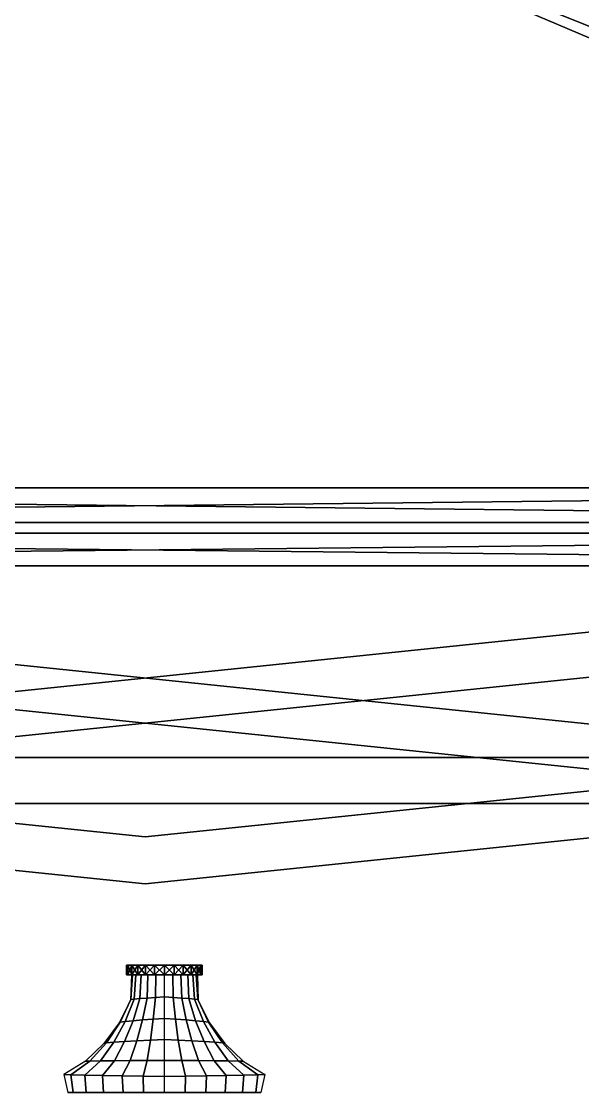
# Model space of a CAD drawing. Extents: x 0 to 90, y -45.4 to 0.
# Drawn here: x 42.38 to 54.28, y -45.42 to -22.71 of the extents above; entities that cross this region are included whole.
import ezdxf

# ---------------------------------------------------------------- set-up
doc = ezdxf.new("R2010")
doc.units = 0
doc.header["$MEASUREMENT"] = 0
doc.layers.add('CAB_BODY_WALL', color=32, linetype='Continuous')
doc.layers.add('HANDLES_AND_KNOBS', color=254, linetype='Continuous')

msp = doc.modelspace()

# ---------------------------------------------------------------- meshes
at = {"layer": 'CAB_BODY_WALL', "color": 32}
mesh = msp.add_polyface(dxfattribs=at)
corners = [(77.267, -34.256), (77.267, -34.256, 1.8), (61.482, -39.296), (61.482, -39.296, 1.8), (45, -41), (45, -41, 1.8), (28.518, -39.296), (28.518, -39.296, 1.8), (12.733, -34.256), (12.733, -34.256, 1.8), (10.794, -33.563), (10.794, -33.563, 1.8), (8.779, -33.141, 1.8), (8.779, -33.141), (6.725, -33), (6.725, -33, 1.8), (0, -33, 1.8), (0, -33), (0, 0, 1.8), (0, 0), (90, 0, 1.8), (90, 0), (90, -33, 1.8), (90, -33), (83.275, -33, 1.8), (83.275, -33), (81.221, -33.141), (81.221, -33.141, 1.8), (79.206, -33.563, 1.8), (79.206, -33.563)]
mesh.append_faces([[corners[k] for k in face] for face in [(14, 16, 17), (17, 18, 19), (19, 20, 21), (21, 22, 23)]], dxfattribs={"vtx0": -1, "color": 32})
mesh.append_faces([[corners[k] for k in face] for face in [(0, 1, 2), (8, 9, 10), (12, 10, 11), (23, 24, 25), (25, 24, 26), (28, 26, 27), (7, 3, 9), (9, 1, 11), (18, 28, 20), (2, 6, 0), (0, 8, 29), (21, 10, 19)]], dxfattribs={"vtx0": -1, "vtx1": -1, "color": 32})
mesh.append_faces([[corners[k] for k in face] for face in [(18, 11, 28), (21, 29, 10)]], dxfattribs={"vtx0": -1, "vtx1": -1, "vtx2": -1, "color": 32})
mesh.append_faces([[corners[k] for k in face] for face in [(2, 1, 3), (4, 3, 5), (6, 5, 7), (8, 7, 9), (10, 9, 11), (12, 13, 10), (12, 14, 13), (26, 24, 27), (28, 29, 26), (28, 0, 29), (11, 1, 28), (18, 12, 11), (18, 15, 12), (20, 27, 24), (29, 8, 10), (21, 26, 29), (21, 25, 26), (19, 13, 14)]], dxfattribs={"vtx0": -1, "vtx2": -1, "color": 32})
mesh.append_faces([[corners[k] for k in face] for face in [(16, 18, 17), (18, 20, 19), (20, 22, 21), (22, 24, 23), (22, 20, 24), (17, 19, 14)]], dxfattribs={"vtx1": -1, "color": 32})
mesh.append_faces([[corners[k] for k in face] for face in [(8, 6, 7), (6, 4, 5), (4, 2, 3), (12, 15, 14), (15, 16, 14), (28, 1, 0), (3, 1, 9), (28, 27, 20), (6, 8, 0), (10, 13, 19)]], dxfattribs={"vtx1": -1, "vtx2": -1, "color": 32})
mesh.append_faces([[corners[k] for k in face] for face in [(7, 5, 3), (18, 16, 15), (2, 4, 6), (21, 23, 25)]], dxfattribs={"vtx2": -1, "color": 32})
mesh = msp.add_polyface(dxfattribs=at)
corners = [(1.8, -1.8, 78.2), (1.8, -33, 78.2), (1.8, -1.8, 1.8), (1.8, -33, 1.8), (0, -33, 78.2), (0, -33, 1.8), (0, 0, 78.2), (0, 0, 1.8), (90, 0, 78.2), (90, 0, 1.8), (90, -33, 78.2), (90, -33, 1.8), (88.2, -33, 78.2), (88.2, -33, 1.8), (88.2, -1.8, 78.2), (88.2, -1.8, 1.8)]
mesh.append_faces([[corners[k] for k in face] for face in [(2, 1, 3), (3, 4, 5), (5, 6, 7), (7, 8, 9), (9, 10, 11), (11, 12, 13), (13, 14, 15), (15, 0, 2)]], dxfattribs={"vtx0": -1, "color": 32})
mesh.append_faces([[corners[k] for k in face] for face in [(4, 0, 6), (8, 14, 10), (2, 9, 15)]], dxfattribs={"vtx0": -1, "vtx1": -1, "color": 32})
mesh.append_faces([[corners[k] for k in face] for face in [(6, 0, 14), (15, 9, 11)]], dxfattribs={"vtx0": -1, "vtx2": -1, "color": 32})
mesh.append_faces([[corners[k] for k in face] for face in [(0, 1, 2), (1, 4, 3), (4, 6, 5), (6, 8, 7), (8, 10, 9), (10, 12, 11), (12, 14, 13), (14, 0, 15), (1, 0, 4), (3, 5, 2), (13, 15, 11)]], dxfattribs={"vtx1": -1, "color": 32})
mesh.append_faces([[corners[k] for k in face] for face in [(8, 6, 14), (5, 7, 2), (7, 9, 2)]], dxfattribs={"vtx1": -1, "vtx2": -1, "color": 32})
mesh.append_faces([[corners[k] for k in face] for face in [(14, 12, 10)]], dxfattribs={"vtx2": -1, "color": 32})
mesh = msp.add_polyface(dxfattribs=at)
corners = [(77.267, -34.256, 78.2), (77.267, -34.256, 80), (61.482, -39.296, 78.2), (61.482, -39.296, 80), (45, -41, 78.2), (45, -41, 80), (28.518, -39.296, 78.2), (28.518, -39.296, 80), (12.733, -34.256, 78.2), (12.733, -34.256, 80), (10.794, -33.563, 78.2), (10.794, -33.563, 80), (8.779, -33.141, 80), (8.779, -33.141, 78.2), (6.725, -33, 78.2), (6.725, -33, 80), (0, -33, 80), (0, -33, 78.2), (0, 0, 80), (0, 0, 78.2), (90, 0, 80), (90, 0, 78.2), (90, -33, 80), (90, -33, 78.2), (83.275, -33, 80), (83.275, -33, 78.2), (81.221, -33.141, 78.2), (81.221, -33.141, 80), (79.206, -33.563, 80), (79.206, -33.563, 78.2)]
mesh.append_faces([[corners[k] for k in face] for face in [(14, 16, 17), (17, 18, 19), (19, 20, 21), (21, 22, 23)]], dxfattribs={"vtx0": -1, "color": 32})
mesh.append_faces([[corners[k] for k in face] for face in [(0, 1, 2), (8, 9, 10), (12, 10, 11), (23, 24, 25), (25, 24, 26), (28, 26, 27), (7, 3, 9), (9, 1, 11), (18, 28, 20), (2, 6, 0), (0, 8, 29), (21, 10, 19)]], dxfattribs={"vtx0": -1, "vtx1": -1, "color": 32})
mesh.append_faces([[corners[k] for k in face] for face in [(18, 11, 28), (21, 29, 10)]], dxfattribs={"vtx0": -1, "vtx1": -1, "vtx2": -1, "color": 32})
mesh.append_faces([[corners[k] for k in face] for face in [(2, 1, 3), (4, 3, 5), (6, 5, 7), (8, 7, 9), (10, 9, 11), (12, 13, 10), (12, 14, 13), (26, 24, 27), (28, 29, 26), (28, 0, 29), (11, 1, 28), (18, 12, 11), (18, 15, 12), (20, 27, 24), (29, 8, 10), (21, 26, 29), (21, 25, 26), (19, 13, 14)]], dxfattribs={"vtx0": -1, "vtx2": -1, "color": 32})
mesh.append_faces([[corners[k] for k in face] for face in [(16, 18, 17), (18, 20, 19), (20, 22, 21), (22, 24, 23), (22, 20, 24), (17, 19, 14)]], dxfattribs={"vtx1": -1, "color": 32})
mesh.append_faces([[corners[k] for k in face] for face in [(8, 6, 7), (6, 4, 5), (4, 2, 3), (12, 15, 14), (15, 16, 14), (28, 1, 0), (3, 1, 9), (28, 27, 20), (6, 8, 0), (10, 13, 19)]], dxfattribs={"vtx1": -1, "vtx2": -1, "color": 32})
mesh.append_faces([[corners[k] for k in face] for face in [(7, 5, 3), (18, 16, 15), (2, 4, 6), (21, 23, 25)]], dxfattribs={"vtx2": -1, "color": 32})
mesh = msp.add_polyface(dxfattribs=at)
corners = [(1.8, -32, 40.9), (1.8, -1.8, 40.9), (1.8, -32, 39.1), (1.8, -1.8, 39.1), (88.2, -1.8, 40.9), (88.2, -1.8, 39.1), (88.2, -32, 40.9), (88.2, -32, 39.1), (83.275, -32, 40.9), (83.275, -32, 39.1), (81.084, -32.151, 39.1), (81.084, -32.151, 40.9), (78.935, -32.6, 40.9), (78.935, -32.6, 39.1), (76.867, -33.339, 39.1), (76.867, -33.339, 40.9), (61.278, -38.317, 39.1), (61.278, -38.317, 40.9), (45, -40, 39.1), (45, -40, 40.9), (28.722, -38.317, 39.1), (28.722, -38.317, 40.9), (13.133, -33.339, 39.1), (13.133, -33.339, 40.9), (11.065, -32.6, 39.1), (11.065, -32.6, 40.9), (8.916, -32.151, 40.9), (8.916, -32.151, 39.1), (6.725, -32, 39.1), (6.725, -32, 40.9)]
mesh.append_faces([[corners[k] for k in face] for face in [(2, 1, 3), (3, 4, 5), (5, 6, 7), (28, 0, 2)]], dxfattribs={"vtx0": -1, "color": 32})
mesh.append_faces([[corners[k] for k in face] for face in [(7, 8, 9), (9, 8, 10), (12, 10, 11), (14, 15, 16), (22, 23, 24), (26, 24, 25), (25, 1, 26), (15, 23, 17), (1, 12, 4), (8, 4, 11), (28, 3, 27), (27, 3, 24), (13, 5, 10), (22, 14, 20)]], dxfattribs={"vtx0": -1, "vtx1": -1, "color": 32})
mesh.append_faces([[corners[k] for k in face] for face in [(25, 12, 1), (13, 24, 5)]], dxfattribs={"vtx0": -1, "vtx1": -1, "vtx2": -1, "color": 32})
mesh.append_faces([[corners[k] for k in face] for face in [(10, 8, 11), (12, 13, 10), (12, 14, 13), (16, 15, 17), (18, 17, 19), (20, 19, 21), (22, 21, 23), (24, 23, 25), (26, 27, 24), (26, 28, 27), (1, 29, 26), (25, 15, 12), (17, 23, 21), (4, 12, 11), (24, 3, 5), (13, 22, 24), (20, 14, 16), (5, 9, 10)]], dxfattribs={"vtx0": -1, "vtx2": -1, "color": 32})
mesh.append_faces([[corners[k] for k in face] for face in [(0, 1, 2), (1, 4, 3), (4, 6, 5), (6, 8, 7), (0, 29, 1), (19, 17, 21), (2, 3, 28), (18, 20, 16), (7, 9, 5)]], dxfattribs={"vtx1": -1, "color": 32})
mesh.append_faces([[corners[k] for k in face] for face in [(12, 15, 14), (22, 20, 21), (20, 18, 19), (18, 16, 17), (26, 29, 28), (29, 0, 28), (25, 23, 15), (13, 14, 22)]], dxfattribs={"vtx1": -1, "vtx2": -1, "color": 32})
mesh.append_faces([[corners[k] for k in face] for face in [(8, 6, 4)]], dxfattribs={"vtx2": -1, "color": 32})
at = {"layer": 'HANDLES_AND_KNOBS'}
mesh = msp.add_polyface(dxfattribs=at)
corners = [(45.409, -44.299, 3.399), (45.409, -43.85, 3.547), (45.172, -43.866, 3.559), (45.112, -44.313, 3.42), (45.409, -43.395, 3.668), (45.219, -43.406, 3.676), (45.409, -42.923, 3.668), (45.228, -42.923, 3.692), (44.947, -43.882, 3.624), (44.826, -44.327, 3.497), (45.041, -43.418, 3.733), (45.059, -42.923, 3.762), (44.744, -43.899, 3.74), (44.563, -44.341, 3.63), (44.886, -43.429, 3.837), (44.914, -42.923, 3.873), (44.767, -43.44, 3.982), (44.579, -43.915, 3.906), (44.803, -42.923, 4.018), (44.697, -43.451, 4.163), (44.47, -43.931, 4.119), (44.733, -42.923, 4.187), (44.693, -43.463, 4.368), (44.449, -43.947, 4.368), (44.709, -42.923, 4.368), (45.409, -44.299, 5.337), (45.409, -43.85, 5.189), (45.172, -43.866, 5.177), (45.112, -44.313, 5.317), (45.409, -43.395, 5.068), (45.219, -43.406, 5.06), (45.409, -42.923, 5.068), (45.228, -42.923, 5.044), (44.947, -43.882, 5.112), (44.826, -44.327, 5.24), (45.041, -43.418, 5.003), (45.059, -42.923, 4.974), (44.744, -43.899, 4.996), (44.563, -44.341, 5.106), (44.886, -43.429, 4.899), (44.914, -42.923, 4.863), (44.767, -43.44, 4.754), (44.579, -43.915, 4.831), (44.803, -42.923, 4.718), (44.697, -43.451, 4.573), (44.47, -43.931, 4.617), (44.733, -42.923, 4.549), (44.693, -43.463, 4.368), (44.449, -43.947, 4.368), (44.709, -42.923, 4.368), (45.975, -42.923, 4.934), (45.009, -42.923, 5.061), (44.843, -42.923, 4.934), (44.716, -42.923, 4.768), (46.102, -42.923, 4.768), (46.182, -42.923, 4.575), (44.636, -42.923, 4.575), (46.209, -42.923, 4.368), (44.609, -42.923, 4.368), (46.182, -42.923, 4.161), (44.636, -42.923, 4.161)]
mesh.append_faces([[corners[k] for k in face] for face in [(0, 1, 2, 3), (1, 4, 5, 2), (4, 6, 7, 5), (3, 2, 8, 9), (2, 5, 10, 8), (5, 7, 11, 10), (9, 8, 12, 13), (8, 10, 14, 12), (10, 11, 15, 14), (12, 14, 16, 17), (14, 15, 18, 16), (17, 16, 19, 20), (16, 18, 21, 19), (20, 19, 22, 23), (19, 21, 24, 22), (25, 26, 27, 28), (26, 29, 30, 27), (29, 31, 32, 30), (28, 27, 33, 34), (27, 30, 35, 33), (30, 32, 36, 35), (34, 33, 37, 38), (33, 35, 39, 37), (35, 36, 40, 39), (37, 39, 41, 42), (39, 40, 43, 41), (42, 41, 44, 45), (41, 43, 46, 44), (45, 44, 47, 48), (44, 46, 49, 47)]])
mesh.append_faces([[corners[k] for k in face] for face in [(50, 51, 52), (55, 53, 56), (57, 56, 58), (59, 58, 60)]], dxfattribs={"vtx0": -1, "vtx2": -1})
mesh.append_faces([[corners[k] for k in face] for face in [(52, 53, 54)]], dxfattribs={"vtx1": -1, "vtx2": -1})
mesh = msp.add_polyface(dxfattribs=at)
corners = [(45.409, -44.299, 42.188), (45.409, -43.85, 42.336), (45.172, -43.866, 42.348), (45.112, -44.313, 42.209), (45.409, -43.395, 42.457), (45.219, -43.406, 42.465), (45.409, -42.923, 42.457), (45.228, -42.923, 42.481), (44.947, -43.882, 42.413), (44.826, -44.327, 42.285), (45.041, -43.418, 42.522), (45.059, -42.923, 42.551), (44.744, -43.899, 42.529), (44.563, -44.341, 42.419), (44.886, -43.429, 42.626), (44.914, -42.923, 42.662), (44.767, -43.44, 42.771), (44.579, -43.915, 42.694), (44.803, -42.923, 42.807), (44.697, -43.451, 42.952), (44.47, -43.931, 42.908), (44.733, -42.923, 42.976), (44.693, -43.463, 43.157), (44.449, -43.947, 43.157), (44.709, -42.923, 43.157), (45.409, -44.299, 44.126), (45.409, -43.85, 43.978), (45.172, -43.866, 43.966), (45.112, -44.313, 44.105), (45.409, -43.395, 43.857), (45.219, -43.406, 43.849), (45.409, -42.923, 43.857), (45.228, -42.923, 43.833), (44.947, -43.882, 43.901), (44.826, -44.327, 44.028), (45.041, -43.418, 43.792), (45.059, -42.923, 43.763), (44.744, -43.899, 43.785), (44.563, -44.341, 43.895), (44.886, -43.429, 43.688), (44.914, -42.923, 43.652), (44.767, -43.44, 43.543), (44.579, -43.915, 43.62), (44.803, -42.923, 43.507), (44.697, -43.451, 43.362), (44.47, -43.931, 43.406), (44.733, -42.923, 43.338), (44.693, -43.463, 43.157), (44.449, -43.947, 43.157), (44.709, -42.923, 43.157), (45.975, -42.923, 43.723), (45.009, -42.923, 43.85), (44.843, -42.923, 43.723), (44.716, -42.923, 43.557), (46.102, -42.923, 43.557), (46.182, -42.923, 43.364), (44.636, -42.923, 43.364), (46.209, -42.923, 43.157), (44.609, -42.923, 43.157), (46.182, -42.923, 42.95), (44.636, -42.923, 42.95)]
mesh.append_faces([[corners[k] for k in face] for face in [(0, 1, 2, 3), (1, 4, 5, 2), (4, 6, 7, 5), (3, 2, 8, 9), (2, 5, 10, 8), (5, 7, 11, 10), (9, 8, 12, 13), (8, 10, 14, 12), (10, 11, 15, 14), (12, 14, 16, 17), (14, 15, 18, 16), (17, 16, 19, 20), (16, 18, 21, 19), (20, 19, 22, 23), (19, 21, 24, 22), (25, 26, 27, 28), (26, 29, 30, 27), (29, 31, 32, 30), (28, 27, 33, 34), (27, 30, 35, 33), (30, 32, 36, 35), (34, 33, 37, 38), (33, 35, 39, 37), (35, 36, 40, 39), (37, 39, 41, 42), (39, 40, 43, 41), (42, 41, 44, 45), (41, 43, 46, 44), (45, 44, 47, 48), (44, 46, 49, 47)]])
mesh.append_faces([[corners[k] for k in face] for face in [(50, 51, 52), (55, 53, 56), (57, 56, 58), (59, 58, 60)]], dxfattribs={"vtx0": -1, "vtx2": -1})
mesh.append_faces([[corners[k] for k in face] for face in [(52, 53, 54)]], dxfattribs={"vtx1": -1, "vtx2": -1})
mesh = msp.add_polyface(dxfattribs=at)
corners = [(45.202, -42.723, 3.595), (45.409, -42.923, 3.568), (45.202, -42.923, 3.595), (45.009, -42.723, 3.675), (45.009, -42.923, 3.675), (44.843, -42.723, 3.802), (44.843, -42.923, 3.802), (44.716, -42.723, 3.968), (44.716, -42.923, 3.968), (44.636, -42.723, 4.161), (44.636, -42.923, 4.161), (44.609, -42.723, 4.368), (44.609, -42.923, 4.368), (44.636, -42.723, 4.575), (44.636, -42.923, 4.575), (44.716, -42.723, 4.768), (44.716, -42.923, 4.768), (44.843, -42.723, 4.934), (44.843, -42.923, 4.934), (45.009, -42.723, 5.061), (45.009, -42.923, 5.061), (45.202, -42.723, 5.141), (45.202, -42.923, 5.141), (45.409, -42.723, 5.168), (46.102, -42.923, 3.968), (45.975, -42.923, 3.802), (45.809, -42.923, 3.675), (45.616, -42.923, 3.595), (45.975, -42.723, 3.802), (46.102, -42.723, 3.968), (46.182, -42.723, 4.161), (46.209, -42.723, 4.368), (46.182, -42.723, 4.575), (46.102, -42.723, 4.768), (45.975, -42.723, 4.934), (45.809, -42.723, 5.061), (45.616, -42.723, 5.141)]
mesh.append_faces([[corners[k] for k in face] for face in [(0, 1, 2), (3, 2, 4), (5, 4, 6), (7, 6, 8), (9, 8, 10), (11, 10, 12), (13, 12, 14), (15, 14, 16), (17, 16, 18), (19, 18, 20), (21, 20, 22)]], dxfattribs={"vtx0": -1})
mesh.append_faces([[corners[k] for k in face] for face in [(24, 10, 8), (25, 8, 6), (26, 6, 4), (27, 4, 2), (28, 3, 5), (30, 7, 9), (31, 9, 11), (32, 11, 13), (33, 13, 15), (34, 15, 17), (35, 17, 19), (36, 19, 21)]], dxfattribs={"vtx0": -1, "vtx2": -1})
mesh.append_faces([[corners[k] for k in face] for face in [(5, 7, 29)]], dxfattribs={"vtx1": -1, "vtx2": -1})
mesh.append_faces([[corners[k] for k in face] for face in [(23, 21, 22), (21, 19, 20), (19, 17, 18), (17, 15, 16), (15, 13, 14), (13, 11, 12), (11, 9, 10), (9, 7, 8), (7, 5, 6), (5, 3, 4), (3, 0, 2)]], dxfattribs={"vtx2": -1})
mesh = msp.add_polyface(dxfattribs=at)
corners = [(45.409, -43.85, 5.189), (45.409, -43.395, 5.068), (45.599, -43.406, 5.06), (45.646, -43.866, 5.177), (45.409, -42.923, 5.068), (45.59, -42.923, 5.044), (45.777, -43.418, 5.003), (45.871, -43.882, 5.112), (45.759, -42.923, 4.974), (45.931, -43.429, 4.899), (46.073, -43.899, 4.996), (45.904, -42.923, 4.863), (46.015, -42.923, 4.718), (46.051, -43.44, 4.754), (46.085, -42.923, 4.549), (46.121, -43.451, 4.573), (46.109, -42.923, 4.368), (46.125, -43.463, 4.368), (45.409, -43.85, 3.547), (45.409, -43.395, 3.668), (45.599, -43.406, 3.676), (45.646, -43.866, 3.559), (45.409, -42.923, 3.668), (45.59, -42.923, 3.692), (45.777, -43.418, 3.733), (45.871, -43.882, 3.624), (45.759, -42.923, 3.762), (45.931, -43.429, 3.837), (46.073, -43.899, 3.74), (45.904, -42.923, 3.873), (46.051, -43.44, 3.982), (46.239, -43.915, 3.906), (46.015, -42.923, 4.018), (46.085, -42.923, 4.187), (46.121, -43.451, 4.163), (46.109, -42.923, 4.368), (46.125, -43.463, 4.368), (46.182, -42.923, 4.161), (46.182, -42.723, 4.161), (46.209, -42.923, 4.368), (46.102, -42.923, 3.968), (46.102, -42.723, 3.968), (45.975, -42.723, 3.802), (45.975, -42.923, 3.802), (45.616, -42.923, 5.141), (45.202, -42.923, 5.141), (45.809, -42.923, 5.061), (45.409, -42.923, 5.168), (45.009, -42.923, 5.061), (45.975, -42.923, 4.934), (44.843, -42.923, 4.934), (46.102, -42.923, 4.768), (44.716, -42.923, 4.768), (46.182, -42.923, 4.575), (45.409, -42.923, 3.568), (45.616, -42.923, 3.595), (45.202, -42.923, 3.595), (45.809, -42.923, 3.675), (45.009, -42.923, 3.675), (44.843, -42.923, 3.802), (44.716, -42.923, 3.968), (44.636, -42.923, 4.161), (44.609, -42.923, 4.368), (44.636, -42.923, 4.575)]
mesh.append_faces([[corners[k] for k in face] for face in [(0, 1, 2, 3), (1, 4, 5, 2), (3, 2, 6, 7), (2, 5, 8, 6), (7, 6, 9, 10), (6, 8, 11, 9), (9, 11, 12, 13), (13, 12, 14, 15), (15, 14, 16, 17), (18, 19, 20, 21), (19, 22, 23, 20), (21, 20, 24, 25), (20, 23, 26, 24), (25, 24, 27, 28), (24, 26, 29, 27), (28, 27, 30, 31), (27, 29, 32, 30), (30, 32, 33, 34), (34, 33, 35, 36)]])
mesh.append_faces([[corners[k] for k in face] for face in [(42, 40, 43)]], dxfattribs={"vtx0": -1})
mesh.append_faces([[corners[k] for k in face] for face in [(44, 45, 46), (46, 48, 49), (49, 50, 51), (51, 52, 53)]], dxfattribs={"vtx0": -1, "vtx1": -1})
mesh.append_faces([[corners[k] for k in face] for face in [(46, 45, 48), (63, 39, 53)]], dxfattribs={"vtx0": -1, "vtx2": -1})
mesh.append_faces([[corners[k] for k in face] for face in [(37, 38, 39), (54, 55, 56)]], dxfattribs={"vtx1": -1})
mesh.append_faces([[corners[k] for k in face] for face in [(55, 57, 58), (57, 43, 59), (43, 40, 60), (40, 37, 61), (37, 39, 62)]], dxfattribs={"vtx1": -1, "vtx2": -1})
mesh.append_faces([[corners[k] for k in face] for face in [(37, 40, 41), (44, 47, 45)]], dxfattribs={"vtx2": -1})
mesh = msp.add_polyface(dxfattribs=at)
corners = [(46.182, -42.923, 4.161), (46.102, -42.723, 3.968), (46.182, -42.723, 4.161), (46.102, -42.923, 3.968), (45.975, -42.723, 3.802), (45.809, -42.723, 3.675), (45.975, -42.923, 3.802), (45.809, -42.923, 3.675), (45.616, -42.723, 3.595), (45.616, -42.923, 3.595), (45.409, -42.723, 3.568), (45.409, -42.923, 3.568), (45.409, -42.723, 5.168), (45.202, -42.923, 5.141), (45.409, -42.923, 5.168), (45.616, -42.723, 5.141), (45.616, -42.923, 5.141), (45.809, -42.723, 5.061), (45.809, -42.923, 5.061), (45.975, -42.723, 4.934), (45.975, -42.923, 4.934), (46.102, -42.723, 4.768), (46.102, -42.923, 4.768), (46.182, -42.723, 4.575), (46.182, -42.923, 4.575), (46.209, -42.723, 4.368), (46.209, -42.923, 4.368), (45.202, -42.723, 3.595), (45.009, -42.723, 3.675), (44.843, -42.723, 3.802), (44.716, -42.723, 3.968), (45.202, -42.723, 5.141), (45.009, -42.723, 5.061), (44.843, -42.723, 4.934), (44.716, -42.723, 4.768), (44.636, -42.723, 4.575), (44.609, -42.723, 4.368), (44.636, -42.723, 4.161)]
mesh.append_faces([[corners[k] for k in face] for face in [(0, 1, 2), (5, 6, 7), (8, 7, 9), (10, 9, 11), (12, 13, 14), (15, 14, 16), (17, 16, 18), (19, 18, 20), (21, 20, 22), (23, 22, 24), (25, 24, 26)]], dxfattribs={"vtx0": -1})
mesh.append_faces([[corners[k] for k in face] for face in [(8, 27, 5), (5, 28, 4), (4, 29, 1), (1, 30, 2), (2, 37, 25)]], dxfattribs={"vtx0": -1, "vtx1": -1})
mesh.append_faces([[corners[k] for k in face] for face in [(5, 27, 28)]], dxfattribs={"vtx0": -1, "vtx2": -1})
mesh.append_faces([[corners[k] for k in face] for face in [(1, 3, 4), (12, 15, 31)]], dxfattribs={"vtx1": -1})
mesh.append_faces([[corners[k] for k in face] for face in [(15, 17, 32), (17, 19, 33), (19, 21, 34), (21, 23, 35), (23, 25, 36)]], dxfattribs={"vtx1": -1, "vtx2": -1})
mesh.append_faces([[corners[k] for k in face] for face in [(2, 25, 26), (25, 23, 24), (23, 21, 22), (21, 19, 20), (19, 17, 18), (17, 15, 16), (15, 12, 14), (27, 10, 11), (10, 8, 9), (8, 5, 7), (5, 4, 6), (8, 10, 27)]], dxfattribs={"vtx2": -1})
mesh = msp.add_polyface(dxfattribs=at)
corners = [(45.202, -42.723, 42.384), (45.409, -42.923, 42.357), (45.202, -42.923, 42.384), (45.009, -42.723, 42.464), (45.009, -42.923, 42.464), (44.843, -42.723, 42.591), (44.843, -42.923, 42.591), (44.716, -42.723, 42.757), (44.716, -42.923, 42.757), (44.636, -42.723, 42.95), (44.636, -42.923, 42.95), (44.609, -42.723, 43.157), (44.609, -42.923, 43.157), (44.636, -42.723, 43.364), (44.636, -42.923, 43.364), (44.716, -42.723, 43.557), (44.716, -42.923, 43.557), (44.843, -42.723, 43.723), (44.843, -42.923, 43.723), (45.009, -42.723, 43.85), (45.009, -42.923, 43.85), (45.202, -42.723, 43.93), (45.202, -42.923, 43.93), (45.409, -42.723, 43.957), (46.102, -42.923, 42.757), (45.975, -42.923, 42.591), (45.809, -42.923, 42.464), (45.616, -42.923, 42.384), (45.975, -42.723, 42.591), (46.102, -42.723, 42.757), (46.182, -42.723, 42.95), (46.209, -42.723, 43.157), (46.182, -42.723, 43.364), (46.102, -42.723, 43.557), (45.975, -42.723, 43.723), (45.809, -42.723, 43.85), (45.616, -42.723, 43.93)]
mesh.append_faces([[corners[k] for k in face] for face in [(0, 1, 2), (3, 2, 4), (5, 4, 6), (7, 6, 8), (9, 8, 10), (11, 10, 12), (13, 12, 14), (15, 14, 16), (17, 16, 18), (19, 18, 20), (21, 20, 22)]], dxfattribs={"vtx0": -1})
mesh.append_faces([[corners[k] for k in face] for face in [(24, 10, 8), (25, 8, 6), (26, 6, 4), (27, 4, 2), (28, 3, 5), (30, 7, 9), (31, 9, 11), (32, 11, 13), (33, 13, 15), (34, 15, 17), (35, 17, 19), (36, 19, 21)]], dxfattribs={"vtx0": -1, "vtx2": -1})
mesh.append_faces([[corners[k] for k in face] for face in [(5, 7, 29)]], dxfattribs={"vtx1": -1, "vtx2": -1})
mesh.append_faces([[corners[k] for k in face] for face in [(23, 21, 22), (21, 19, 20), (19, 17, 18), (17, 15, 16), (15, 13, 14), (13, 11, 12), (11, 9, 10), (9, 7, 8), (7, 5, 6), (5, 3, 4), (3, 0, 2)]], dxfattribs={"vtx2": -1})
mesh = msp.add_polyface(dxfattribs=at)
corners = [(45.409, -43.85, 43.978), (45.409, -43.395, 43.857), (45.599, -43.406, 43.849), (45.646, -43.866, 43.966), (45.409, -42.923, 43.857), (45.59, -42.923, 43.833), (45.777, -43.418, 43.792), (45.871, -43.882, 43.901), (45.759, -42.923, 43.763), (45.931, -43.429, 43.688), (46.073, -43.899, 43.785), (45.904, -42.923, 43.652), (46.015, -42.923, 43.507), (46.051, -43.44, 43.543), (46.085, -42.923, 43.338), (46.121, -43.451, 43.362), (46.109, -42.923, 43.157), (46.125, -43.463, 43.157), (45.409, -43.85, 42.336), (45.409, -43.395, 42.457), (45.599, -43.406, 42.465), (45.646, -43.866, 42.348), (45.409, -42.923, 42.457), (45.59, -42.923, 42.481), (45.777, -43.418, 42.522), (45.871, -43.882, 42.413), (45.759, -42.923, 42.551), (45.931, -43.429, 42.626), (46.073, -43.899, 42.529), (45.904, -42.923, 42.662), (46.051, -43.44, 42.771), (46.239, -43.915, 42.694), (46.015, -42.923, 42.807), (46.085, -42.923, 42.976), (46.121, -43.451, 42.952), (46.109, -42.923, 43.157), (46.125, -43.463, 43.157), (46.182, -42.923, 42.95), (46.182, -42.723, 42.95), (46.209, -42.923, 43.157), (46.102, -42.923, 42.757), (46.102, -42.723, 42.757), (45.975, -42.723, 42.591), (45.975, -42.923, 42.591), (45.616, -42.923, 43.93), (45.202, -42.923, 43.93), (45.809, -42.923, 43.85), (45.409, -42.923, 43.957), (45.009, -42.923, 43.85), (45.975, -42.923, 43.723), (44.843, -42.923, 43.723), (46.102, -42.923, 43.557), (44.716, -42.923, 43.557), (46.182, -42.923, 43.364), (45.409, -42.923, 42.357), (45.616, -42.923, 42.384), (45.202, -42.923, 42.384), (45.809, -42.923, 42.464), (45.009, -42.923, 42.464), (44.843, -42.923, 42.591), (44.716, -42.923, 42.757), (44.636, -42.923, 42.95), (44.609, -42.923, 43.157), (44.636, -42.923, 43.364)]
mesh.append_faces([[corners[k] for k in face] for face in [(0, 1, 2, 3), (1, 4, 5, 2), (3, 2, 6, 7), (2, 5, 8, 6), (7, 6, 9, 10), (6, 8, 11, 9), (9, 11, 12, 13), (13, 12, 14, 15), (15, 14, 16, 17), (18, 19, 20, 21), (19, 22, 23, 20), (21, 20, 24, 25), (20, 23, 26, 24), (25, 24, 27, 28), (24, 26, 29, 27), (28, 27, 30, 31), (27, 29, 32, 30), (30, 32, 33, 34), (34, 33, 35, 36)]])
mesh.append_faces([[corners[k] for k in face] for face in [(42, 40, 43)]], dxfattribs={"vtx0": -1})
mesh.append_faces([[corners[k] for k in face] for face in [(44, 45, 46), (46, 48, 49), (49, 50, 51), (51, 52, 53)]], dxfattribs={"vtx0": -1, "vtx1": -1})
mesh.append_faces([[corners[k] for k in face] for face in [(46, 45, 48), (63, 39, 53)]], dxfattribs={"vtx0": -1, "vtx2": -1})
mesh.append_faces([[corners[k] for k in face] for face in [(37, 38, 39), (54, 55, 56)]], dxfattribs={"vtx1": -1})
mesh.append_faces([[corners[k] for k in face] for face in [(55, 57, 58), (57, 43, 59), (43, 40, 60), (40, 37, 61), (37, 39, 62)]], dxfattribs={"vtx1": -1, "vtx2": -1})
mesh.append_faces([[corners[k] for k in face] for face in [(37, 40, 41), (44, 47, 45)]], dxfattribs={"vtx2": -1})
mesh = msp.add_polyface(dxfattribs=at)
corners = [(46.182, -42.923, 42.95), (46.102, -42.723, 42.757), (46.182, -42.723, 42.95), (46.102, -42.923, 42.757), (45.975, -42.723, 42.591), (45.809, -42.723, 42.464), (45.975, -42.923, 42.591), (45.809, -42.923, 42.464), (45.616, -42.723, 42.384), (45.616, -42.923, 42.384), (45.409, -42.723, 42.357), (45.409, -42.923, 42.357), (45.409, -42.723, 43.957), (45.202, -42.923, 43.93), (45.409, -42.923, 43.957), (45.616, -42.723, 43.93), (45.616, -42.923, 43.93), (45.809, -42.723, 43.85), (45.809, -42.923, 43.85), (45.975, -42.723, 43.723), (45.975, -42.923, 43.723), (46.102, -42.723, 43.557), (46.102, -42.923, 43.557), (46.182, -42.723, 43.364), (46.182, -42.923, 43.364), (46.209, -42.723, 43.157), (46.209, -42.923, 43.157), (45.202, -42.723, 42.384), (45.009, -42.723, 42.464), (44.843, -42.723, 42.591), (44.716, -42.723, 42.757), (45.202, -42.723, 43.93), (45.009, -42.723, 43.85), (44.843, -42.723, 43.723), (44.716, -42.723, 43.557), (44.636, -42.723, 43.364), (44.609, -42.723, 43.157), (44.636, -42.723, 42.95)]
mesh.append_faces([[corners[k] for k in face] for face in [(0, 1, 2), (5, 6, 7), (8, 7, 9), (10, 9, 11), (12, 13, 14), (15, 14, 16), (17, 16, 18), (19, 18, 20), (21, 20, 22), (23, 22, 24), (25, 24, 26)]], dxfattribs={"vtx0": -1})
mesh.append_faces([[corners[k] for k in face] for face in [(8, 27, 5), (5, 28, 4), (4, 29, 1), (1, 30, 2), (2, 37, 25)]], dxfattribs={"vtx0": -1, "vtx1": -1})
mesh.append_faces([[corners[k] for k in face] for face in [(5, 27, 28)]], dxfattribs={"vtx0": -1, "vtx2": -1})
mesh.append_faces([[corners[k] for k in face] for face in [(1, 3, 4), (12, 15, 31)]], dxfattribs={"vtx1": -1})
mesh.append_faces([[corners[k] for k in face] for face in [(15, 17, 32), (17, 19, 33), (19, 21, 34), (21, 23, 35), (23, 25, 36)]], dxfattribs={"vtx1": -1, "vtx2": -1})
mesh.append_faces([[corners[k] for k in face] for face in [(2, 25, 26), (25, 23, 24), (23, 21, 22), (21, 19, 20), (19, 17, 18), (17, 15, 16), (15, 12, 14), (27, 10, 11), (10, 8, 9), (8, 5, 7), (5, 4, 6), (8, 10, 27)]], dxfattribs={"vtx2": -1})
mesh = msp.add_polyface(dxfattribs=at)
corners = [(45.409, -45.423, 5.668), (45.409, -45.081, 5.809), (45.859, -45.074, 5.742), (45.852, -45.423, 5.641), (45.409, -44.74, 5.504), (45.777, -44.743, 5.472), (45.409, -44.299, 5.337), (45.705, -44.313, 5.317), (45.409, -43.85, 5.189), (45.646, -43.866, 5.177), (46.3, -45.067, 5.612), (46.286, -45.423, 5.547), (46.134, -44.746, 5.38), (45.991, -44.327, 5.24), (45.871, -43.882, 5.112), (46.073, -43.899, 4.996), (46.254, -44.341, 5.106), (45.931, -43.429, 4.899), (46.051, -43.44, 4.754), (46.239, -43.915, 4.831), (43.359, -45.423, 4.368), (46.193, -45.423, 3.167), (46.434, -45.423, 3.242), (46.657, -45.423, 3.337), (46.858, -45.423, 3.449), (47.035, -45.423, 3.577), (47.184, -45.423, 3.718), (47.303, -45.423, 3.871), (47.389, -45.423, 4.032), (47.441, -45.423, 4.198), (47.459, -45.423, 4.368), (47.441, -45.423, 4.538), (47.389, -45.423, 4.705), (47.303, -45.423, 4.866), (47.184, -45.423, 5.018), (47.035, -45.423, 5.16), (46.858, -45.423, 5.287), (46.657, -45.423, 5.399), (46.434, -45.423, 5.494), (45.409, -45.423, 3.068), (45.409, -45.081, 2.927), (45.859, -45.074, 2.994), (45.852, -45.423, 3.095), (45.409, -44.74, 3.232), (45.777, -44.743, 3.264), (45.409, -44.299, 3.399), (45.705, -44.313, 3.42), (45.409, -43.85, 3.547), (45.646, -43.866, 3.559), (46.3, -45.067, 3.125), (46.286, -45.423, 3.19), (46.134, -44.746, 3.356), (45.991, -44.327, 3.497), (45.871, -43.882, 3.624), (46.073, -43.899, 3.74), (46.254, -44.341, 3.63)]
mesh.append_faces([[corners[k] for k in face] for face in [(0, 1, 2, 3), (1, 4, 5, 2), (4, 6, 7, 5), (6, 8, 9, 7), (3, 2, 10, 11), (2, 5, 12, 10), (5, 7, 13, 12), (7, 9, 14, 13), (13, 14, 15, 16), (15, 17, 18, 19), (39, 40, 41, 42), (40, 43, 44, 41), (43, 45, 46, 44), (45, 47, 48, 46), (42, 41, 49, 50), (41, 44, 51, 49), (44, 46, 52, 51), (46, 48, 53, 52), (52, 53, 54, 55)]])
mesh.append_faces([[corners[k] for k in face] for face in [(20, 21, 22), (20, 22, 23), (20, 23, 24), (20, 24, 25), (20, 25, 26), (20, 26, 27), (20, 27, 28), (20, 28, 29), (20, 29, 30), (20, 31, 32), (20, 32, 33), (20, 33, 34), (20, 34, 35), (20, 35, 36), (20, 36, 37), (20, 37, 38)]], dxfattribs={"vtx0": -1, "vtx2": -1})
mesh = msp.add_polyface(dxfattribs=at)
corners = [(45.409, -45.423, 44.457), (45.409, -45.081, 44.598), (45.859, -45.074, 44.531), (45.852, -45.423, 44.43), (45.409, -44.74, 44.293), (45.777, -44.743, 44.261), (45.409, -44.299, 44.126), (45.705, -44.313, 44.105), (45.409, -43.85, 43.978), (45.646, -43.866, 43.966), (46.3, -45.067, 44.401), (46.286, -45.423, 44.335), (46.134, -44.746, 44.169), (45.991, -44.327, 44.028), (45.871, -43.882, 43.901), (46.073, -43.899, 43.785), (46.254, -44.341, 43.895), (45.931, -43.429, 43.688), (46.051, -43.44, 43.543), (46.239, -43.915, 43.62), (43.359, -45.423, 43.157), (46.193, -45.423, 41.956), (46.434, -45.423, 42.031), (46.657, -45.423, 42.126), (46.858, -45.423, 42.238), (47.035, -45.423, 42.366), (47.184, -45.423, 42.507), (47.303, -45.423, 42.659), (47.389, -45.423, 42.821), (47.441, -45.423, 42.987), (47.459, -45.423, 43.157), (47.441, -45.423, 43.327), (47.389, -45.423, 43.493), (47.303, -45.423, 43.654), (47.184, -45.423, 43.807), (47.035, -45.423, 43.948), (46.858, -45.423, 44.076), (46.657, -45.423, 44.188), (46.434, -45.423, 44.283), (45.409, -45.423, 41.857), (45.409, -45.081, 41.716), (45.859, -45.074, 41.783), (45.852, -45.423, 41.884), (45.409, -44.74, 42.021), (45.777, -44.743, 42.053), (45.409, -44.299, 42.188), (45.705, -44.313, 42.209), (45.409, -43.85, 42.336), (45.646, -43.866, 42.348), (46.3, -45.067, 41.913), (46.286, -45.423, 41.979), (46.134, -44.746, 42.145), (45.991, -44.327, 42.285), (45.871, -43.882, 42.413), (46.073, -43.899, 42.529), (46.254, -44.341, 42.419)]
mesh.append_faces([[corners[k] for k in face] for face in [(0, 1, 2, 3), (1, 4, 5, 2), (4, 6, 7, 5), (6, 8, 9, 7), (3, 2, 10, 11), (2, 5, 12, 10), (5, 7, 13, 12), (7, 9, 14, 13), (13, 14, 15, 16), (15, 17, 18, 19), (39, 40, 41, 42), (40, 43, 44, 41), (43, 45, 46, 44), (45, 47, 48, 46), (42, 41, 49, 50), (41, 44, 51, 49), (44, 46, 52, 51), (46, 48, 53, 52), (52, 53, 54, 55)]])
mesh.append_faces([[corners[k] for k in face] for face in [(20, 21, 22), (20, 22, 23), (20, 23, 24), (20, 24, 25), (20, 25, 26), (20, 26, 27), (20, 27, 28), (20, 28, 29), (20, 29, 30), (20, 31, 32), (20, 32, 33), (20, 33, 34), (20, 34, 35), (20, 35, 36), (20, 36, 37), (20, 37, 38)]], dxfattribs={"vtx0": -1, "vtx2": -1})
mesh = msp.add_polyface(dxfattribs=at)
corners = [(46.286, -45.423, 5.547), (46.3, -45.067, 5.612), (46.719, -45.061, 5.415), (46.697, -45.423, 5.381), (46.134, -44.746, 5.38), (46.469, -44.75, 5.226), (45.991, -44.327, 5.24), (46.254, -44.341, 5.106), (47.096, -45.054, 5.146), (47.066, -45.423, 5.135), (46.764, -44.753, 5.008), (46.479, -44.355, 4.916), (46.073, -43.899, 4.996), (46.239, -43.915, 4.831), (47.393, -45.047, 4.793), (47.347, -45.423, 4.793), (46.987, -44.756, 4.718), (46.639, -44.369, 4.666), (46.347, -43.931, 4.617), (46.051, -43.44, 4.754), (46.121, -43.451, 4.573), (47.542, -45.041, 4.368), (47.459, -45.423, 4.368), (47.082, -44.759, 4.368), (46.691, -44.383, 4.368), (46.369, -43.947, 4.368), (46.125, -43.463, 4.368), (43.359, -45.423, 4.368), (47.459, -45.423, 4.368), (47.441, -45.423, 4.538), (46.286, -45.423, 3.19), (46.3, -45.067, 3.125), (46.719, -45.061, 3.321), (46.697, -45.423, 3.355), (46.134, -44.746, 3.356), (46.469, -44.75, 3.51), (45.991, -44.327, 3.497), (46.254, -44.341, 3.63), (47.096, -45.054, 3.591), (47.066, -45.423, 3.601), (46.764, -44.753, 3.728), (46.479, -44.355, 3.82), (46.073, -43.899, 3.74), (46.239, -43.915, 3.906), (47.393, -45.047, 3.943), (47.347, -45.423, 3.943), (46.987, -44.756, 4.018), (46.639, -44.369, 4.07), (46.347, -43.931, 4.119), (46.051, -43.44, 3.982), (46.121, -43.451, 4.163), (47.542, -45.041, 4.368), (47.459, -45.423, 4.368), (47.082, -44.759, 4.368), (46.691, -44.383, 4.368), (46.369, -43.947, 4.368), (46.125, -43.463, 4.368)]
mesh.append_faces([[corners[k] for k in face] for face in [(0, 1, 2, 3), (1, 4, 5, 2), (4, 6, 7, 5), (3, 2, 8, 9), (2, 5, 10, 8), (5, 7, 11, 10), (7, 12, 13, 11), (9, 8, 14, 15), (8, 10, 16, 14), (10, 11, 17, 16), (11, 13, 18, 17), (13, 19, 20, 18), (15, 14, 21, 22), (14, 16, 23, 21), (16, 17, 24, 23), (17, 18, 25, 24), (18, 20, 26, 25), (30, 31, 32, 33), (31, 34, 35, 32), (34, 36, 37, 35), (33, 32, 38, 39), (32, 35, 40, 38), (35, 37, 41, 40), (37, 42, 43, 41), (39, 38, 44, 45), (38, 40, 46, 44), (40, 41, 47, 46), (41, 43, 48, 47), (43, 49, 50, 48), (45, 44, 51, 52), (44, 46, 53, 51), (46, 47, 54, 53), (47, 48, 55, 54), (48, 50, 56, 55)]])
mesh.append_faces([[corners[k] for k in face] for face in [(27, 28, 29)]], dxfattribs={"vtx0": -1, "vtx2": -1})
mesh = msp.add_polyface(dxfattribs=at)
corners = [(46.286, -45.423, 44.335), (46.3, -45.067, 44.401), (46.719, -45.061, 44.204), (46.697, -45.423, 44.17), (46.134, -44.746, 44.169), (46.469, -44.75, 44.015), (45.991, -44.327, 44.028), (46.254, -44.341, 43.895), (47.096, -45.054, 43.935), (47.066, -45.423, 43.924), (46.764, -44.753, 43.797), (46.479, -44.355, 43.705), (46.073, -43.899, 43.785), (46.239, -43.915, 43.62), (47.393, -45.047, 43.582), (47.347, -45.423, 43.582), (46.987, -44.756, 43.507), (46.639, -44.369, 43.455), (46.347, -43.931, 43.406), (46.051, -43.44, 43.543), (46.121, -43.451, 43.362), (47.542, -45.041, 43.157), (47.459, -45.423, 43.157), (47.082, -44.759, 43.157), (46.691, -44.383, 43.157), (46.369, -43.947, 43.157), (46.125, -43.463, 43.157), (43.359, -45.423, 43.157), (47.459, -45.423, 43.157), (47.441, -45.423, 43.327), (46.286, -45.423, 41.979), (46.3, -45.067, 41.913), (46.719, -45.061, 42.11), (46.697, -45.423, 42.144), (46.134, -44.746, 42.145), (46.469, -44.75, 42.299), (45.991, -44.327, 42.285), (46.254, -44.341, 42.419), (47.096, -45.054, 42.379), (47.066, -45.423, 42.39), (46.764, -44.753, 42.517), (46.479, -44.355, 42.609), (46.073, -43.899, 42.529), (46.239, -43.915, 42.694), (47.393, -45.047, 42.732), (47.347, -45.423, 42.732), (46.987, -44.756, 42.807), (46.639, -44.369, 42.859), (46.347, -43.931, 42.908), (46.051, -43.44, 42.771), (46.121, -43.451, 42.952), (47.542, -45.041, 43.157), (47.459, -45.423, 43.157), (47.082, -44.759, 43.157), (46.691, -44.383, 43.157), (46.369, -43.947, 43.157), (46.125, -43.463, 43.157)]
mesh.append_faces([[corners[k] for k in face] for face in [(0, 1, 2, 3), (1, 4, 5, 2), (4, 6, 7, 5), (3, 2, 8, 9), (2, 5, 10, 8), (5, 7, 11, 10), (7, 12, 13, 11), (9, 8, 14, 15), (8, 10, 16, 14), (10, 11, 17, 16), (11, 13, 18, 17), (13, 19, 20, 18), (15, 14, 21, 22), (14, 16, 23, 21), (16, 17, 24, 23), (17, 18, 25, 24), (18, 20, 26, 25), (30, 31, 32, 33), (31, 34, 35, 32), (34, 36, 37, 35), (33, 32, 38, 39), (32, 35, 40, 38), (35, 37, 41, 40), (37, 42, 43, 41), (39, 38, 44, 45), (38, 40, 46, 44), (40, 41, 47, 46), (41, 43, 48, 47), (43, 49, 50, 48), (45, 44, 51, 52), (44, 46, 53, 51), (46, 47, 54, 53), (47, 48, 55, 54), (48, 50, 56, 55)]])
mesh.append_faces([[corners[k] for k in face] for face in [(27, 28, 29)]], dxfattribs={"vtx0": -1, "vtx2": -1})
mesh = msp.add_polyface(dxfattribs=at)
corners = [(43.359, -45.423, 4.368), (43.376, -45.423, 4.198), (43.429, -45.423, 4.032), (43.515, -45.423, 3.871), (43.633, -45.423, 3.718), (43.782, -45.423, 3.577), (43.959, -45.423, 3.449), (44.161, -45.423, 3.337), (44.384, -45.423, 3.242), (44.624, -45.423, 3.167), (44.878, -45.423, 3.112), (44.878, -45.423, 5.624), (44.624, -45.423, 5.569), (44.384, -45.423, 5.494), (44.161, -45.423, 5.399), (43.959, -45.423, 5.287), (43.782, -45.423, 5.16), (43.633, -45.423, 5.018), (43.515, -45.423, 4.866), (43.429, -45.423, 4.705), (43.376, -45.423, 4.538), (44.12, -45.423, 3.355), (44.099, -45.061, 3.321), (43.722, -45.054, 3.591), (43.752, -45.423, 3.601), (44.348, -44.75, 3.51), (44.053, -44.753, 3.728), (43.425, -45.047, 3.943), (43.471, -45.423, 3.943), (43.831, -44.756, 4.018), (44.339, -44.355, 3.82), (44.179, -44.369, 4.07), (43.276, -45.041, 4.368), (43.359, -45.423, 4.368), (43.736, -44.759, 4.368), (44.126, -44.383, 4.368), (44.47, -43.931, 4.119), (44.449, -43.947, 4.368), (44.12, -45.423, 5.381), (44.099, -45.061, 5.415), (43.722, -45.054, 5.146), (43.752, -45.423, 5.135), (44.348, -44.75, 5.226), (44.053, -44.753, 5.008), (43.425, -45.047, 4.793), (43.471, -45.423, 4.793), (43.831, -44.756, 4.718), (44.339, -44.355, 4.916), (44.179, -44.369, 4.666), (43.276, -45.041, 4.368), (43.359, -45.423, 4.368), (43.736, -44.759, 4.368), (44.126, -44.383, 4.368), (44.47, -43.931, 4.617), (44.449, -43.947, 4.368)]
mesh.append_faces([[corners[k] for k in face] for face in [(21, 22, 23, 24), (22, 25, 26, 23), (24, 23, 27, 28), (23, 26, 29, 27), (26, 30, 31, 29), (28, 27, 32, 33), (27, 29, 34, 32), (29, 31, 35, 34), (31, 36, 37, 35), (38, 39, 40, 41), (39, 42, 43, 40), (41, 40, 44, 45), (40, 43, 46, 44), (43, 47, 48, 46), (45, 44, 49, 50), (44, 46, 51, 49), (46, 48, 52, 51), (48, 53, 54, 52)]])
mesh.append_faces([[corners[k] for k in face] for face in [(0, 19, 20)]], dxfattribs={"vtx0": -1})
mesh.append_faces([[corners[k] for k in face] for face in [(0, 3, 4), (0, 4, 5), (0, 5, 6), (0, 6, 7), (0, 7, 8), (0, 8, 9), (0, 9, 10), (0, 11, 12), (0, 12, 13), (0, 13, 14), (0, 14, 15), (0, 15, 16), (0, 16, 17), (0, 17, 18), (0, 18, 19)]], dxfattribs={"vtx0": -1, "vtx2": -1})
mesh.append_faces([[corners[k] for k in face] for face in [(0, 1, 2, 3)]], dxfattribs={"vtx3": -1})
mesh = msp.add_polyface(dxfattribs=at)
corners = [(43.359, -45.423, 43.157), (43.376, -45.423, 42.987), (43.429, -45.423, 42.821), (43.515, -45.423, 42.659), (43.633, -45.423, 42.507), (43.782, -45.423, 42.366), (43.959, -45.423, 42.238), (44.161, -45.423, 42.126), (44.384, -45.423, 42.031), (44.624, -45.423, 41.956), (44.878, -45.423, 41.901), (44.878, -45.423, 44.413), (44.624, -45.423, 44.358), (44.384, -45.423, 44.283), (44.161, -45.423, 44.188), (43.959, -45.423, 44.076), (43.782, -45.423, 43.948), (43.633, -45.423, 43.807), (43.515, -45.423, 43.654), (43.429, -45.423, 43.493), (43.376, -45.423, 43.327), (44.12, -45.423, 42.144), (44.099, -45.061, 42.11), (43.722, -45.054, 42.379), (43.752, -45.423, 42.39), (44.348, -44.75, 42.299), (44.053, -44.753, 42.517), (43.425, -45.047, 42.732), (43.471, -45.423, 42.732), (43.831, -44.756, 42.807), (44.339, -44.355, 42.609), (44.179, -44.369, 42.859), (43.276, -45.041, 43.157), (43.359, -45.423, 43.157), (43.736, -44.759, 43.157), (44.126, -44.383, 43.157), (44.47, -43.931, 42.908), (44.449, -43.947, 43.157), (44.12, -45.423, 44.17), (44.099, -45.061, 44.204), (43.722, -45.054, 43.935), (43.752, -45.423, 43.924), (44.348, -44.75, 44.015), (44.053, -44.753, 43.797), (43.425, -45.047, 43.582), (43.471, -45.423, 43.582), (43.831, -44.756, 43.507), (44.339, -44.355, 43.705), (44.179, -44.369, 43.455), (43.276, -45.041, 43.157), (43.359, -45.423, 43.157), (43.736, -44.759, 43.157), (44.126, -44.383, 43.157), (44.47, -43.931, 43.406), (44.449, -43.947, 43.157)]
mesh.append_faces([[corners[k] for k in face] for face in [(21, 22, 23, 24), (22, 25, 26, 23), (24, 23, 27, 28), (23, 26, 29, 27), (26, 30, 31, 29), (28, 27, 32, 33), (27, 29, 34, 32), (29, 31, 35, 34), (31, 36, 37, 35), (38, 39, 40, 41), (39, 42, 43, 40), (41, 40, 44, 45), (40, 43, 46, 44), (43, 47, 48, 46), (45, 44, 49, 50), (44, 46, 51, 49), (46, 48, 52, 51), (48, 53, 54, 52)]])
mesh.append_faces([[corners[k] for k in face] for face in [(0, 19, 20)]], dxfattribs={"vtx0": -1})
mesh.append_faces([[corners[k] for k in face] for face in [(0, 3, 4), (0, 4, 5), (0, 5, 6), (0, 6, 7), (0, 7, 8), (0, 8, 9), (0, 9, 10), (0, 11, 12), (0, 12, 13), (0, 13, 14), (0, 14, 15), (0, 15, 16), (0, 16, 17), (0, 17, 18), (0, 18, 19)]], dxfattribs={"vtx0": -1, "vtx2": -1})
mesh.append_faces([[corners[k] for k in face] for face in [(0, 1, 2, 3)]], dxfattribs={"vtx3": -1})
mesh = msp.add_polyface(dxfattribs=at)
corners = [(43.359, -45.423, 4.368), (44.878, -45.423, 3.112), (45.141, -45.423, 3.079), (45.409, -45.423, 3.068), (45.676, -45.423, 3.079), (45.939, -45.423, 3.112), (46.193, -45.423, 3.167), (46.434, -45.423, 5.494), (46.193, -45.423, 5.569), (45.939, -45.423, 5.624), (45.676, -45.423, 5.657), (45.409, -45.423, 5.668), (45.141, -45.423, 5.657), (44.878, -45.423, 5.624), (45.409, -45.423, 3.068), (45.409, -45.081, 2.927), (44.958, -45.074, 2.994), (44.966, -45.423, 3.095), (45.409, -44.74, 3.232), (45.041, -44.743, 3.264), (45.409, -44.299, 3.399), (45.112, -44.313, 3.42), (44.517, -45.067, 3.125), (44.532, -45.423, 3.19), (44.683, -44.746, 3.356), (44.826, -44.327, 3.497), (44.099, -45.061, 3.321), (44.12, -45.423, 3.355), (44.348, -44.75, 3.51), (44.563, -44.341, 3.63), (44.339, -44.355, 3.82), (44.053, -44.753, 3.728), (44.744, -43.899, 3.74), (44.579, -43.915, 3.906), (44.47, -43.931, 4.119), (44.179, -44.369, 4.07), (45.409, -45.423, 5.668), (45.409, -45.081, 5.809), (44.958, -45.074, 5.742), (44.966, -45.423, 5.641), (45.409, -44.74, 5.504), (45.041, -44.743, 5.472), (45.409, -44.299, 5.337), (45.112, -44.313, 5.317), (44.517, -45.067, 5.612), (44.532, -45.423, 5.547), (44.683, -44.746, 5.38), (44.826, -44.327, 5.24), (44.099, -45.061, 5.415), (44.12, -45.423, 5.381), (44.348, -44.75, 5.226), (44.563, -44.341, 5.106), (44.339, -44.355, 4.916), (44.053, -44.753, 5.008), (44.744, -43.899, 4.996), (44.579, -43.915, 4.831), (44.47, -43.931, 4.617), (44.179, -44.369, 4.666)]
mesh.append_faces([[corners[k] for k in face] for face in [(14, 15, 16, 17), (15, 18, 19, 16), (18, 20, 21, 19), (17, 16, 22, 23), (16, 19, 24, 22), (19, 21, 25, 24), (23, 22, 26, 27), (22, 24, 28, 26), (24, 25, 29, 28), (28, 29, 30, 31), (29, 32, 33, 30), (30, 33, 34, 35), (36, 37, 38, 39), (37, 40, 41, 38), (40, 42, 43, 41), (39, 38, 44, 45), (38, 41, 46, 44), (41, 43, 47, 46), (45, 44, 48, 49), (44, 46, 50, 48), (46, 47, 51, 50), (50, 51, 52, 53), (51, 54, 55, 52), (52, 55, 56, 57)]])
mesh.append_faces([[corners[k] for k in face] for face in [(0, 1, 2), (0, 2, 3), (0, 3, 4), (0, 4, 5), (0, 5, 6), (0, 7, 8), (0, 8, 9), (0, 9, 10), (0, 10, 11), (0, 11, 12), (0, 12, 13)]], dxfattribs={"vtx0": -1, "vtx2": -1})
mesh = msp.add_polyface(dxfattribs=at)
corners = [(43.359, -45.423, 43.157), (44.878, -45.423, 41.901), (45.141, -45.423, 41.868), (45.409, -45.423, 41.857), (45.676, -45.423, 41.868), (45.939, -45.423, 41.901), (46.193, -45.423, 41.956), (46.434, -45.423, 44.283), (46.193, -45.423, 44.358), (45.939, -45.423, 44.413), (45.676, -45.423, 44.446), (45.409, -45.423, 44.457), (45.141, -45.423, 44.446), (44.878, -45.423, 44.413), (45.409, -45.423, 41.857), (45.409, -45.081, 41.716), (44.958, -45.074, 41.783), (44.966, -45.423, 41.884), (45.409, -44.74, 42.021), (45.041, -44.743, 42.053), (45.409, -44.299, 42.188), (45.112, -44.313, 42.209), (44.517, -45.067, 41.913), (44.532, -45.423, 41.979), (44.683, -44.746, 42.145), (44.826, -44.327, 42.285), (44.099, -45.061, 42.11), (44.12, -45.423, 42.144), (44.348, -44.75, 42.299), (44.563, -44.341, 42.419), (44.339, -44.355, 42.609), (44.053, -44.753, 42.517), (44.744, -43.899, 42.529), (44.579, -43.915, 42.694), (44.47, -43.931, 42.908), (44.179, -44.369, 42.859), (45.409, -45.423, 44.457), (45.409, -45.081, 44.598), (44.958, -45.074, 44.531), (44.966, -45.423, 44.43), (45.409, -44.74, 44.293), (45.041, -44.743, 44.261), (45.409, -44.299, 44.126), (45.112, -44.313, 44.105), (44.517, -45.067, 44.401), (44.532, -45.423, 44.335), (44.683, -44.746, 44.169), (44.826, -44.327, 44.028), (44.099, -45.061, 44.204), (44.12, -45.423, 44.17), (44.348, -44.75, 44.015), (44.563, -44.341, 43.895), (44.339, -44.355, 43.705), (44.053, -44.753, 43.797), (44.744, -43.899, 43.785), (44.579, -43.915, 43.62), (44.47, -43.931, 43.406), (44.179, -44.369, 43.455)]
mesh.append_faces([[corners[k] for k in face] for face in [(14, 15, 16, 17), (15, 18, 19, 16), (18, 20, 21, 19), (17, 16, 22, 23), (16, 19, 24, 22), (19, 21, 25, 24), (23, 22, 26, 27), (22, 24, 28, 26), (24, 25, 29, 28), (28, 29, 30, 31), (29, 32, 33, 30), (30, 33, 34, 35), (36, 37, 38, 39), (37, 40, 41, 38), (40, 42, 43, 41), (39, 38, 44, 45), (38, 41, 46, 44), (41, 43, 47, 46), (45, 44, 48, 49), (44, 46, 50, 48), (46, 47, 51, 50), (50, 51, 52, 53), (51, 54, 55, 52), (52, 55, 56, 57)]])
mesh.append_faces([[corners[k] for k in face] for face in [(0, 1, 2), (0, 2, 3), (0, 3, 4), (0, 4, 5), (0, 5, 6), (0, 7, 8), (0, 8, 9), (0, 9, 10), (0, 10, 11), (0, 11, 12), (0, 12, 13)]], dxfattribs={"vtx0": -1, "vtx2": -1})

doc.saveas('drawing.dxf')
